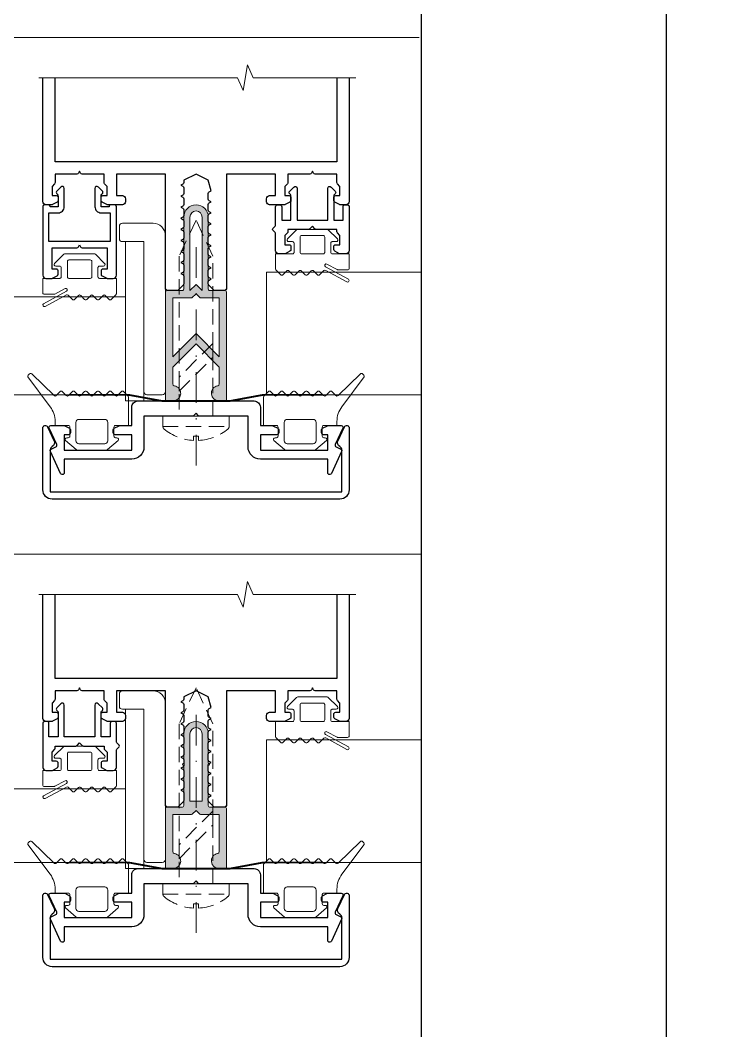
# Model space of a CAD drawing. Extents: x -37 to 8820, y -336 to 478.
# Drawn here: x 6667.2 to 6724.6, y 131.2 to 213.7 of the extents above; entities that cross this region are included whole.
import ezdxf

# ---------------------------------------------------------------- set-up
doc = ezdxf.new("R2010")
doc.units = 0
doc.header["$LTSCALE"] = 5
doc.linetypes.add('DASHDOT', pattern=[1, 0.5, -0.25, 0, -0.25])
doc.linetypes.add('HIDDEN', pattern=[0.375, 0.25, -0.125])
doc.layers.get('0').update_dxf_attribs({"linetype": 'CONTINUOUS', "lineweight": 30})
for name, color, linetype, lineweight in [('1', 6, 'DASHDOT', 13), ('2', 3, 'HIDDEN', 13), ('Dimentions', 5, 'CONTINUOUS', 15), ('Glass', 5, 'CONTINUOUS', 20), ('Ал подклад', 7, 'CONTINUOUS', 20), ('Герлен', 7, 'CONTINUOUS', 60), ('Зигзаг', 1, 'CONTINUOUS', 15), ('Подкладки', 1, 'CONTINUOUS', 20), ('Рамки', 1, 'CONTINUOUS', 15), ('Уплотнители', 1, 'CONTINUOUS', 20), ('Штриховка', 1, 'CONTINUOUS', 5)]:
    doc.layers.add(name, color=color, linetype=linetype, lineweight=lineweight)
doc.layers.add('Скрытые', color=14, linetype='CONTINUOUS', plot=False)

msp = doc.modelspace()

# ---------------------------------------------------------------- hatches: boundary and pattern name
at = {"layer": 'Штриховка'}
h = msp.add_hatch(color=256, dxfattribs=at)
h.dxf.hatch_style = 1
edge = h.paths.add_edge_path(flags=16)
edge.add_line((6681.5919, 192.1097), (6682.0919, 191.6097))
edge.add_line((6682.0919, 191.6097), (6682.0919, 197.6097))
edge.add_arc((6681.5919, 197.6097), 0.5, 0, 180)
edge.add_line((6681.0919, 197.6097), (6681.0919, 191.6097))
edge.add_line((6681.0919, 191.6097), (6681.5919, 192.1097))
h.paths.add_polyline_path([(6681.9434, 191.0097), (6681.5919, 191.3612), (6681.2404, 191.0097), (6679.6919, 191.0097), (6679.6919, 186.2082), (6681.5919, 188.1082), (6683.4919, 186.2082), (6683.4919, 191.0097)], flags=16)
edge = h.paths.add_edge_path()
edge.add_line((6683.9419, 191.6097), (6682.7169, 191.6097))
edge.add_arc((6682.7169, 191.7347), 0.125, 180, 270, ccw=False)
edge.add_line((6682.5919, 191.7347), (6682.5919, 195.0097))
edge.add_arc((6682.5169, 195.1097), 0.125, 306.869898, 413.130102)
edge.add_line((6682.5919, 195.2097), (6682.5919, 197.6097))
edge.add_arc((6681.5919, 197.6097), 1, 0, 180)
edge.add_line((6680.5919, 197.6097), (6680.5919, 195.2097))
edge.add_arc((6680.6669, 195.1097), 0.125, 126.869898, 233.130102)
edge.add_line((6680.5919, 195.0097), (6680.5919, 191.7347))
edge.add_arc((6680.4669, 191.7347), 0.125, -90, 0, ccw=False)
edge.add_line((6680.4669, 191.6097), (6679.2419, 191.6097))
edge.add_arc((6679.2419, 191.4597), 0.15, 90, 180)
edge.add_line((6679.0919, 191.4597), (6679.0919, 182.7597))
edge.add_arc((6679.2419, 182.7597), 0.15, 180, 270)
edge.add_line((6679.2419, 182.6097), (6679.7169, 182.6097))
edge.add_arc((6679.7169, 183.2347), 0.625, 270, 440.718201)
edge.add_arc((6679.8419, 183.9996), 0.15, 180, 260.718201, ccw=False)
edge.add_line((6679.6919, 183.9996), (6679.6919, 185.3597))
edge.add_line((6679.6919, 185.3597), (6681.5919, 187.2597))
edge.add_line((6681.5919, 187.2597), (6683.4919, 185.3597))
edge.add_line((6683.4919, 185.3597), (6683.4919, 183.9996))
edge.add_arc((6683.3419, 183.9996), 0.15, -80.718201, 0, ccw=False)
edge.add_arc((6683.4669, 183.2347), 0.625, 99.281799, 270)
edge.add_line((6683.4669, 182.6097), (6683.9419, 182.6097))
edge.add_arc((6683.9419, 182.7597), 0.15, 270, 360)
edge.add_line((6684.0919, 182.7597), (6684.0919, 191.4597))
edge.add_arc((6683.9419, 191.4597), 0.15, 360, 450)
h = msp.add_hatch(color=256, dxfattribs=at)
h.dxf.hatch_style = 1
edge = h.paths.add_edge_path(flags=16)
edge.add_line((6681.0919, 149.965), (6681.0919, 155.465))
edge.add_arc((6681.5919, 155.465), 0.5, 0, 180, ccw=False)
edge.add_line((6682.0919, 155.465), (6682.0919, 149.965))
edge.add_line((6682.0919, 149.965), (6681.0919, 149.965))
edge = h.paths.add_edge_path()
edge.add_arc((6683.4669, 145.09), 0.625, 99.281799, 270)
edge.add_line((6683.4669, 144.465), (6683.9419, 144.465))
edge.add_arc((6683.9419, 144.615), 0.15, 270, 360)
edge.add_line((6684.0919, 144.615), (6684.0919, 149.315))
edge.add_arc((6683.9419, 149.315), 0.15, 360, 450)
edge.add_line((6683.9419, 149.465), (6682.7419, 149.465))
edge.add_arc((6682.7419, 149.615), 0.15, 180, 270, ccw=False)
edge.add_line((6682.5919, 149.615), (6682.5919, 152.865))
edge.add_arc((6682.5919, 152.965), 0.1, 270, 450)
edge.add_line((6682.5919, 153.065), (6682.5919, 155.465))
edge.add_arc((6681.5919, 155.465), 1, 0, 180)
edge.add_line((6680.5919, 155.465), (6680.5919, 153.065))
edge.add_arc((6680.5919, 152.965), 0.1, 90, 270)
edge.add_line((6680.5919, 152.865), (6680.5919, 149.615))
edge.add_arc((6680.4419, 149.615), 0.15, -90, 0, ccw=False)
edge.add_line((6680.4419, 149.465), (6679.2419, 149.465))
edge.add_arc((6679.2419, 149.315), 0.15, 90, 180)
edge.add_line((6679.0919, 149.315), (6679.0919, 144.615))
edge.add_arc((6679.2419, 144.615), 0.15, 180, 270)
edge.add_line((6679.2419, 144.465), (6679.7169, 144.465))
edge.add_arc((6679.7169, 145.09), 0.625, 270, 440.718201)
edge.add_arc((6679.8419, 145.8549), 0.15, 180, 260.718201, ccw=False)
edge.add_line((6679.6919, 145.8549), (6679.6919, 148.865))
edge.add_line((6679.6919, 148.865), (6681.1798, 148.865))
edge.add_arc((6681.1798, 149.015), 0.15, 270, 315)
edge.add_line((6681.2858, 148.9089), (6681.5919, 149.215))
edge.add_line((6681.5919, 149.215), (6681.898, 148.9089))
edge.add_arc((6682.004, 149.015), 0.15, 225, 270)
edge.add_line((6682.004, 148.865), (6683.4919, 148.865))
edge.add_line((6683.4919, 148.865), (6683.4919, 145.8549))
edge.add_arc((6683.3419, 145.8549), 0.15, -80.718201, 0, ccw=False)

# ---------------------------------------------------------------- linework, layer by layer
for points in [[(6694.0919, 208.9743), (6694.0919, 198.8597, -0.4142136), (6693.8419, 198.6097), (6693.3773, 198.6097, -0.1164338), (6693.3102, 198.6255), (6692.9248, 198.8182, -0.284079), (6692.8419, 198.9524), (6692.8419, 199.2097, -0.4142136), (6692.9919, 199.3597), (6693.3419, 199.3597), (6693.3419, 200.1097), (6693.1358, 200.3158, -0.1989124), (6693.0919, 200.4218), (6693.0919, 201.1097), (6691.3096, 201.1097, -0.284079), (6691.1754, 201.1926), (6691.0919, 201.3597), (6691.0084, 201.1926, -0.284079), (6690.8742, 201.1097), (6689.0919, 201.1097), (6689.0919, 200.4218, -0.1989124), (6689.048, 200.3158), (6688.8419, 200.1097), (6688.8419, 199.3597), (6689.1919, 199.3597, -0.4142136), (6689.3419, 199.2097), (6689.3419, 198.9524, -0.284079), (6689.259, 198.8182), (6688.8736, 198.6255, -0.1164338), (6688.8065, 198.6097), (6687.5919, 198.6097, -0.4142136), (6687.3419, 198.8597), (6687.3419, 199.1097, -0.4142136), (6687.5919, 199.3597), (6688.0919, 199.3597), (6688.0919, 201.1097), (6684.0919, 201.1097), (6684.0919, 191.8597, -0.4142136), (6683.8419, 191.6097), (6683.154, 191.6097, -0.1989124), (6683.048, 191.6536), (6682.6358, 192.0658, -0.1989124), (6682.5919, 192.1718), (6682.5919, 192.342, -0.284079), (6682.6748, 192.4762), (6682.8419, 192.5597), (6682.6748, 192.6432, -0.284079), (6682.5919, 192.7774), (6682.5919, 193.242, -0.284079), (6682.6748, 193.3762), (6682.8419, 193.4597), (6682.6748, 193.5432, -0.284079), (6682.5919, 193.6774), (6682.5919, 194.142, -0.284079), (6682.6748, 194.2762), (6682.8419, 194.3597), (6682.6748, 194.4432, -0.284079), (6682.5919, 194.5774), (6682.5919, 195.042, -0.284079), (6682.6748, 195.1762), (6682.8419, 195.2597), (6682.6748, 195.3432, -0.284079), (6682.5919, 195.4774), (6682.5919, 195.942, -0.284079), (6682.6748, 196.0762), (6682.8419, 196.1597), (6682.6748, 196.2432, -0.284079), (6682.5919, 196.3774), (6682.5919, 196.842, -0.284079), (6682.6748, 196.9762), (6682.8419, 197.0597), (6682.6748, 197.1432, -0.284079), (6682.5919, 197.2774), (6682.5919, 197.742, -0.284079), (6682.6748, 197.8762), (6682.8419, 197.9597), (6682.6748, 198.0432, -0.284079), (6682.5919, 198.1774), (6682.5919, 198.642, -0.284079), (6682.6748, 198.7762), (6682.8419, 198.8597), (6682.6748, 198.9432, -0.284079), (6682.5919, 199.0774), (6682.5919, 199.542, -0.284079), (6682.6748, 199.6762), (6682.8419, 199.7597), (6682.5919, 200.6097), (6681.5919, 201.1097), (6680.5919, 200.6097), (6680.5919, 200.4274, -0.284079), (6680.509, 200.2932), (6680.3419, 200.2097), (6680.509, 200.1262, -0.284079), (6680.5919, 199.992), (6680.5919, 199.5274, -0.284079), (6680.509, 199.3932), (6680.3419, 199.3097), (6680.509, 199.2262, -0.284079), (6680.5919, 199.092), (6680.5919, 198.6274, -0.284079), (6680.509, 198.4932), (6680.3419, 198.4097), (6680.509, 198.3262, -0.284079), (6680.5919, 198.192), (6680.5919, 197.7274, -0.284079), (6680.509, 197.5932), (6680.3419, 197.5097), (6680.509, 197.4262, -0.284079), (6680.5919, 197.292), (6680.5919, 196.8274, -0.284079), (6680.509, 196.6932), (6680.3419, 196.6097), (6680.509, 196.5262, -0.284079), (6680.5919, 196.392), (6680.5919, 195.9274, -0.284079), (6680.509, 195.7932), (6680.3419, 195.7097), (6680.509, 195.6262, -0.284079), (6680.5919, 195.492), (6680.5919, 195.0274, -0.284079), (6680.509, 194.8932), (6680.3419, 194.8097), (6680.509, 194.7262, -0.284079), (6680.5919, 194.592), (6680.5919, 194.1274, -0.284079), (6680.509, 193.9932), (6680.3419, 193.9097), (6680.509, 193.8262, -0.284079), (6680.5919, 193.692), (6680.5919, 193.2274, -0.284079), (6680.509, 193.0932), (6680.3419, 193.0097), (6680.509, 192.9262, -0.284079), (6680.5919, 192.792), (6680.5919, 192.1718, -0.1989124), (6680.548, 192.0658), (6680.1358, 191.6536, -0.1989124), (6680.0298, 191.6097), (6679.3419, 191.6097, -0.4142136), (6679.0919, 191.8597), (6679.0919, 201.1097), (6675.0919, 201.1097), (6675.0919, 199.3597), (6675.5919, 199.3597, -0.4142136), (6675.8419, 199.1097), (6675.8419, 198.8597, -0.4142136), (6675.5919, 198.6097), (6674.3773, 198.6097, -0.1164338), (6674.3102, 198.6255), (6673.9248, 198.8182, -0.284079), (6673.8419, 198.9524), (6673.8419, 199.2097, -0.4142136), (6673.9919, 199.3597), (6674.3419, 199.3597), (6674.3419, 200.1097), (6674.1358, 200.3158, -0.1989124), (6674.0919, 200.4218), (6674.0919, 201.1097), (6672.3096, 201.1097, -0.284079), (6672.1754, 201.1926), (6672.0919, 201.3597), (6672.0084, 201.1926, -0.284079), (6671.8742, 201.1097), (6670.0919, 201.1097), (6670.0919, 200.4218, -0.1989124), (6670.048, 200.3158), (6669.8419, 200.1097), (6669.8419, 199.3597), (6670.1919, 199.3597, -0.4142136), (6670.3419, 199.2097), (6670.3419, 198.9524, -0.284079), (6670.259, 198.8182), (6669.8736, 198.6255, -0.1164338), (6669.8065, 198.6097), (6669.3419, 198.6097, -0.4142136), (6669.0919, 198.8597), (6669.0919, 208.9743)], [(6694.0919, 166.8296), (6694.0919, 156.715, -0.4142136), (6693.8419, 156.465), (6693.3773, 156.465, -0.1164338), (6693.3102, 156.4808), (6692.9248, 156.6736, -0.284079), (6692.8419, 156.8077), (6692.8419, 157.065, -0.4142136), (6692.9919, 157.215), (6693.3419, 157.215), (6693.3419, 157.965), (6693.1358, 158.1711, -0.1989124), (6693.0919, 158.2771), (6693.0919, 158.965), (6691.3096, 158.965, -0.284079), (6691.1754, 159.0479), (6691.0919, 159.215), (6691.0084, 159.0479, -0.284079), (6690.8742, 158.965), (6689.0919, 158.965), (6689.0919, 158.2771, -0.1989124), (6689.048, 158.1711), (6688.8419, 157.965), (6688.8419, 157.215), (6689.1919, 157.215, -0.4142136), (6689.3419, 157.065), (6689.3419, 156.8077, -0.284079), (6689.259, 156.6736), (6688.8736, 156.4808, -0.1164338), (6688.8065, 156.465), (6687.5919, 156.465, -0.4142136), (6687.3419, 156.715), (6687.3419, 156.965, -0.4142136), (6687.5919, 157.215), (6688.0919, 157.215), (6688.0919, 158.965), (6684.0919, 158.965), (6684.0919, 149.715, -0.4142136), (6683.8419, 149.465), (6683.154, 149.465, -0.1989124), (6683.048, 149.5089), (6682.6358, 149.9211, -0.1989124), (6682.5919, 150.0271), (6682.5919, 150.1973, -0.284079), (6682.6748, 150.3315), (6682.8419, 150.415), (6682.6748, 150.4986, -0.284079), (6682.5919, 150.6327), (6682.5919, 151.0973, -0.284079), (6682.6748, 151.2315), (6682.8419, 151.315), (6682.6748, 151.3986, -0.284079), (6682.5919, 151.5327), (6682.5919, 151.9973, -0.284079), (6682.6748, 152.1315), (6682.8419, 152.215), (6682.6748, 152.2986, -0.284079), (6682.5919, 152.4327), (6682.5919, 152.8973, -0.284079), (6682.6748, 153.0315), (6682.8419, 153.115), (6682.6748, 153.1986, -0.284079), (6682.5919, 153.3327), (6682.5919, 153.7973, -0.284079), (6682.6748, 153.9315), (6682.8419, 154.015), (6682.6748, 154.0986, -0.284079), (6682.5919, 154.2327), (6682.5919, 154.6973, -0.284079), (6682.6748, 154.8315), (6682.8419, 154.915), (6682.6748, 154.9986, -0.284079), (6682.5919, 155.1327), (6682.5919, 155.5973, -0.284079), (6682.6748, 155.7315), (6682.8419, 155.815), (6682.6748, 155.8986, -0.284079), (6682.5919, 156.0327), (6682.5919, 156.4973, -0.284079), (6682.6748, 156.6315), (6682.8419, 156.715), (6682.6748, 156.7986, -0.284079), (6682.5919, 156.9327), (6682.5919, 157.3973, -0.284079), (6682.6748, 157.5315), (6682.8419, 157.615), (6682.5919, 158.465), (6681.5919, 158.965), (6680.5919, 158.465), (6680.5919, 158.2827, -0.284079), (6680.509, 158.1486), (6680.3419, 158.065), (6680.509, 157.9815, -0.284079), (6680.5919, 157.8473), (6680.5919, 157.3827, -0.284079), (6680.509, 157.2486), (6680.3419, 157.165), (6680.509, 157.0815, -0.284079), (6680.5919, 156.9473), (6680.5919, 156.4827, -0.284079), (6680.509, 156.3486), (6680.3419, 156.265), (6680.509, 156.1815, -0.284079), (6680.5919, 156.0473), (6680.5919, 155.5827, -0.284079), (6680.509, 155.4486), (6680.3419, 155.365), (6680.509, 155.2815, -0.284079), (6680.5919, 155.1473), (6680.5919, 154.6827, -0.284079), (6680.509, 154.5486), (6680.3419, 154.465), (6680.509, 154.3815, -0.284079), (6680.5919, 154.2473), (6680.5919, 153.7827, -0.284079), (6680.509, 153.6486), (6680.3419, 153.565), (6680.509, 153.4815, -0.284079), (6680.5919, 153.3473), (6680.5919, 152.8827, -0.284079), (6680.509, 152.7486), (6680.3419, 152.665), (6680.509, 152.5815, -0.284079), (6680.5919, 152.4473), (6680.5919, 151.9827, -0.284079), (6680.509, 151.8486), (6680.3419, 151.765), (6680.509, 151.6815, -0.284079), (6680.5919, 151.5473), (6680.5919, 151.0827, -0.284079), (6680.509, 150.9486), (6680.3419, 150.865), (6680.509, 150.7815, -0.284079), (6680.5919, 150.6473), (6680.5919, 150.0271, -0.1989124), (6680.548, 149.9211), (6680.1358, 149.5089, -0.1989124), (6680.0298, 149.465), (6679.3419, 149.465, -0.4142136), (6679.0919, 149.715), (6679.0919, 158.965), (6675.0919, 158.965), (6675.0919, 157.215), (6675.5919, 157.215, -0.4142136), (6675.8419, 156.965), (6675.8419, 156.715, -0.4142136), (6675.5919, 156.465), (6674.3773, 156.465, -0.1164338), (6674.3102, 156.4808), (6673.9248, 156.6736, -0.284079), (6673.8419, 156.8077), (6673.8419, 157.065, -0.4142136), (6673.9919, 157.215), (6674.3419, 157.215), (6674.3419, 157.965), (6674.1358, 158.1711, -0.1989124), (6674.0919, 158.2771), (6674.0919, 158.965), (6672.3096, 158.965, -0.284079), (6672.1754, 159.0479), (6672.0919, 159.215), (6672.0084, 159.0479, -0.284079), (6671.8742, 158.965), (6670.0919, 158.965), (6670.0919, 158.2771, -0.1989124), (6670.048, 158.1711), (6669.8419, 157.965), (6669.8419, 157.215), (6670.1919, 157.215, -0.4142136), (6670.3419, 157.065), (6670.3419, 156.8077, -0.284079), (6670.259, 156.6736), (6669.8736, 156.4808, -0.1164338), (6669.8065, 156.465), (6669.3419, 156.465, -0.4142136), (6669.0919, 156.715), (6669.0919, 166.8296)]]:
    msp.add_lwpolyline(points, format="xyb")
for points in [[(6693.0919, 208.9743), (6693.0919, 202.1097), (6670.0919, 202.1097), (6670.0919, 208.9743)], [(6693.0919, 166.8296), (6693.0919, 159.965), (6670.0919, 159.965), (6670.0919, 166.8296)]]:
    msp.add_lwpolyline(points)
for points in [[(6670.8419, 199.9459, 0.6681786), (6670.5622, 200.0617), (6670.2358, 199.7353, 0.4142136), (6670.2358, 199.5232), (6670.2687, 199.4903, -0.1989124), (6670.3419, 199.3136), (6670.3419, 198.4597), (6669.6919, 198.4597, 0.4142136), (6669.5419, 198.6097), (6669.2419, 198.6097, 0.4142136), (6669.0919, 198.4597), (6669.0919, 192.8597, 0.4142136), (6669.3419, 192.6097), (6669.8065, 192.6097, 0.1164338), (6669.8736, 192.6255), (6670.259, 192.8182, 0.284079), (6670.3419, 192.9524), (6670.3419, 193.2097, 0.4142136), (6670.1919, 193.3597), (6669.8419, 193.3597), (6669.8419, 195.1097), (6671.8742, 195.1097, 0.284079), (6672.0084, 195.1926), (6672.0919, 195.3597), (6672.1754, 195.1926, 0.284079), (6672.3096, 195.1097), (6674.3419, 195.1097), (6674.3419, 193.3597), (6673.9919, 193.3597, 0.4142136), (6673.8419, 193.2097), (6673.8419, 192.9524, 0.284079), (6673.9248, 192.8182), (6674.3102, 192.6255, 0.1164338), (6674.3773, 192.6097), (6674.8419, 192.6097, 0.4142136), (6675.0919, 192.8597), (6675.0919, 198.4597, 0.4142136), (6674.9419, 198.6097), (6674.6419, 198.6097, 0.4142136), (6674.4919, 198.4597), (6673.8419, 198.4597), (6673.8419, 199.3136, -0.1989124), (6673.9151, 199.4903), (6673.948, 199.5232, 0.4142136), (6673.948, 199.7353), (6673.6216, 200.0617, 0.6681786), (6673.3419, 199.9459), (6673.3419, 198.4597, 0.4142136), (6673.8419, 197.9597), (6674.5919, 197.9597), (6674.5919, 195.6097), (6669.5919, 195.6097), (6669.5919, 197.9597), (6670.3419, 197.9597, 0.4142136), (6670.8419, 198.4597)], [(6693.5919, 197.3597), (6693.5919, 198.4597, -0.4142136), (6693.7419, 198.6097), (6693.9419, 198.6097, -0.4142136), (6694.0919, 198.4597), (6694.0919, 198.4597), (6694.0919, 194.8597, -0.4142136), (6693.8419, 194.6097), (6693.3773, 194.6097, -0.1164338), (6693.3102, 194.6255), (6692.9248, 194.8182, -0.284079), (6692.8419, 194.9524), (6692.8419, 195.2097, -0.4142136), (6692.9919, 195.3597), (6693.3419, 195.3597), (6693.3419, 196.1097), (6693.1358, 196.3158, -0.1989124), (6693.0919, 196.4218), (6693.0919, 196.6097), (6691.404, 196.6097, -0.1989124), (6691.298, 196.6536), (6691.0919, 196.8597), (6690.8858, 196.6536, -0.1989124), (6690.7798, 196.6097), (6689.0919, 196.6097), (6689.0919, 196.4218, -0.1989124), (6689.048, 196.3158), (6688.8419, 196.1097), (6688.8419, 195.3597), (6689.1919, 195.3597, -0.4142136), (6689.3419, 195.2097), (6689.3419, 194.9524, -0.284079), (6689.259, 194.8182), (6688.8736, 194.6255, -0.1164338), (6688.8065, 194.6097), (6688.3419, 194.6097, -0.4142136), (6688.0919, 194.8597), (6688.0919, 196.2354, 0.1989124), (6688.048, 196.3415), (6687.8858, 196.5036, -0.4142136), (6687.8858, 196.7158), (6688.048, 196.8779, 0.1989124), (6688.0919, 196.984), (6688.0919, 198.4597, -0.4142136), (6688.2419, 198.6097), (6688.4419, 198.6097, -0.4142136), (6688.5919, 198.4597), (6688.5919, 197.3597), (6689.3419, 197.3597), (6689.3419, 199.3476, 0.1989124), (6689.298, 199.4536), (6689.2358, 199.5158, -0.4142136), (6689.2358, 199.7279), (6689.5712, 200.0633, -0.6681786), (6689.8419, 199.9511), (6689.8419, 197.3597), (6692.3419, 197.3597), (6692.3419, 199.9511, -0.6681786), (6692.6126, 200.0633), (6692.948, 199.7279, -0.4142136), (6692.948, 199.5158), (6692.8858, 199.4536, 0.1989124), (6692.8419, 199.3476), (6692.8419, 197.3597)], [(6669.706, 178.4866, -0.4142136), (6669.7785, 178.6859), (6670.156, 178.8619, 0.4142136), (6670.2285, 179.0612), (6669.606, 180.3963, -0.5486188), (6669.7419, 180.6097), (6670.8065, 180.6097, -0.1164338), (6670.8736, 180.5939), (6671.259, 180.4012, -0.284079), (6671.3419, 180.267), (6671.3419, 180.0097, -0.4142136), (6671.1919, 179.8597), (6670.8419, 179.8597), (6670.8419, 178.6097), (6676.3419, 178.6097), (6676.3419, 179.8597), (6674.9919, 179.8597, -0.4142136), (6674.8419, 180.0097), (6674.8419, 180.267, -0.284079), (6674.9248, 180.4012), (6675.3102, 180.5939, -0.1164338), (6675.3773, 180.6097), (6676.3419, 180.6097), (6676.3419, 182.1097, -0.4142136), (6676.8419, 182.6097), (6686.3419, 182.6097, -0.4142136), (6686.8419, 182.1097), (6686.8419, 180.6097), (6687.8065, 180.6097, -0.1164338), (6687.8736, 180.5939), (6688.259, 180.4012, -0.284079), (6688.3419, 180.267), (6688.3419, 180.0097, -0.4142136), (6688.1919, 179.8597), (6686.8419, 179.8597), (6686.8419, 178.6097), (6692.3419, 178.6097), (6692.3419, 179.8597), (6691.9919, 179.8597, -0.4142136), (6691.8419, 180.0097), (6691.8419, 180.267, -0.284079), (6691.9248, 180.4012), (6692.3102, 180.5939, -0.1164338), (6692.3773, 180.6097), (6693.4419, 180.6097, -0.5486188), (6693.5778, 180.3963), (6692.9553, 179.0612, 0.4142136), (6693.0278, 178.8619), (6693.4053, 178.6859, -0.4142136), (6693.4778, 178.4866), (6692.643, 176.6963, -0.2914734), (6692.5071, 176.6097), (6692.4919, 176.6097, -0.4142136), (6692.3419, 176.7597), (6692.3419, 177.8597), (6686.8419, 177.8597, -0.4142136), (6685.8419, 178.8597), (6685.8419, 181.3597), (6681.904, 181.3597, -0.1989124), (6681.798, 181.4036), (6681.5919, 181.6097), (6681.3858, 181.4036, -0.1989124), (6681.2798, 181.3597), (6677.3419, 181.3597), (6677.3419, 178.8597, -0.4142136), (6676.3419, 177.8597), (6670.8419, 177.8597), (6670.8419, 176.7597, -0.4142136), (6670.6919, 176.6097), (6670.6767, 176.6097, -0.2914734), (6670.5408, 176.6963)], [(6693.3419, 174.6097), (6669.8419, 174.6097, -0.4142136), (6669.0919, 175.3597), (6669.0919, 180.4097, -0.8025849), (6669.4732, 180.4942), (6670.0091, 179.3449, -0.4015594), (6669.8534, 178.8865, 0.2797393), (6669.6919, 178.6203), (6669.6919, 175.2097), (6693.4919, 175.2097), (6693.4919, 178.6203, 0.2797393), (6693.3304, 178.8865, -0.4015594), (6693.1747, 179.3449), (6693.7106, 180.4942, -0.8025849), (6694.0919, 180.4097), (6694.0919, 175.3597, -0.4142136)], [(6669.5919, 155.215), (6669.5919, 156.315, 0.4142136), (6669.4419, 156.465), (6669.2419, 156.465, 0.4142136), (6669.0919, 156.315), (6669.0919, 156.315), (6669.0919, 152.715, 0.4142136), (6669.3419, 152.465), (6669.8065, 152.465, 0.1164338), (6669.8736, 152.4808), (6670.259, 152.6736, 0.284079), (6670.3419, 152.8077), (6670.3419, 153.065, 0.4142136), (6670.1919, 153.215), (6669.8419, 153.215), (6669.8419, 153.965), (6670.048, 154.1711, 0.1989124), (6670.0919, 154.2771), (6670.0919, 154.465), (6671.7798, 154.465, 0.1989124), (6671.8858, 154.5089), (6672.0919, 154.715), (6672.298, 154.5089, 0.1989124), (6672.404, 154.465), (6674.0919, 154.465), (6674.0919, 154.2771, 0.1989124), (6674.1358, 154.1711), (6674.3419, 153.965), (6674.3419, 153.215), (6673.9919, 153.215, 0.4142136), (6673.8419, 153.065), (6673.8419, 152.8077, 0.284079), (6673.9248, 152.6736), (6674.3102, 152.4808, 0.1164338), (6674.3773, 152.465), (6674.8419, 152.465, 0.4142136), (6675.0919, 152.715), (6675.0919, 154.0907, -0.1989124), (6675.1358, 154.1968), (6675.298, 154.3589, 0.4142136), (6675.298, 154.5711), (6675.1358, 154.7332, -0.1989124), (6675.0919, 154.8393), (6675.0919, 156.315, 0.4142136), (6674.9419, 156.465), (6674.7419, 156.465, 0.4142136), (6674.5919, 156.315), (6674.5919, 155.215), (6673.8419, 155.215), (6673.8419, 157.2029, -0.1989124), (6673.8858, 157.3089), (6673.948, 157.3711, 0.4142136), (6673.948, 157.5832), (6673.6126, 157.9186, 0.6681786), (6673.3419, 157.8064), (6673.3419, 155.215), (6670.8419, 155.215), (6670.8419, 157.8064, 0.6681786), (6670.5712, 157.9186), (6670.2358, 157.5832, 0.4142136), (6670.2358, 157.3711), (6670.298, 157.3089, -0.1989124), (6670.3419, 157.2029), (6670.3419, 155.215)], [(6669.706, 140.3419, -0.4142136), (6669.7785, 140.5412), (6670.156, 140.7172, 0.4142136), (6670.2285, 140.9165), (6669.606, 142.2516, -0.5486188), (6669.7419, 142.465), (6670.8065, 142.465, -0.1164338), (6670.8736, 142.4492), (6671.259, 142.2565, -0.284079), (6671.3419, 142.1223), (6671.3419, 141.865, -0.4142136), (6671.1919, 141.715), (6670.8419, 141.715), (6670.8419, 140.465), (6676.3419, 140.465), (6676.3419, 141.715), (6674.9919, 141.715, -0.4142136), (6674.8419, 141.865), (6674.8419, 142.1223, -0.284079), (6674.9248, 142.2565), (6675.3102, 142.4492, -0.1164338), (6675.3773, 142.465), (6676.3419, 142.465), (6676.3419, 143.965, -0.4142136), (6676.8419, 144.465), (6686.3419, 144.465, -0.4142136), (6686.8419, 143.965), (6686.8419, 142.465), (6687.8065, 142.465, -0.1164338), (6687.8736, 142.4492), (6688.259, 142.2565, -0.284079), (6688.3419, 142.1223), (6688.3419, 141.865, -0.4142136), (6688.1919, 141.715), (6686.8419, 141.715), (6686.8419, 140.465), (6692.3419, 140.465), (6692.3419, 141.715), (6691.9919, 141.715, -0.4142136), (6691.8419, 141.865), (6691.8419, 142.1223, -0.284079), (6691.9248, 142.2565), (6692.3102, 142.4492, -0.1164338), (6692.3773, 142.465), (6693.4419, 142.465, -0.5486188), (6693.5778, 142.2516), (6692.9553, 140.9165, 0.4142136), (6693.0278, 140.7172), (6693.4053, 140.5412, -0.4142136), (6693.4778, 140.3419), (6692.643, 138.5516, -0.2914734), (6692.5071, 138.465), (6692.4919, 138.465, -0.4142136), (6692.3419, 138.615), (6692.3419, 139.715), (6686.8419, 139.715, -0.4142136), (6685.8419, 140.715), (6685.8419, 143.215), (6681.904, 143.215, -0.1989124), (6681.798, 143.2589), (6681.5919, 143.465), (6681.3858, 143.2589, -0.1989124), (6681.2798, 143.215), (6677.3419, 143.215), (6677.3419, 140.715, -0.4142136), (6676.3419, 139.715), (6670.8419, 139.715), (6670.8419, 138.615, -0.4142136), (6670.6919, 138.465), (6670.6767, 138.465, -0.2914734), (6670.5408, 138.5516)], [(6693.3419, 136.465), (6669.8419, 136.465, -0.4142136), (6669.0919, 137.215), (6669.0919, 142.265, -0.8025849), (6669.4732, 142.3495), (6670.0091, 141.2002, -0.4015594), (6669.8534, 140.7418, 0.2797393), (6669.6919, 140.4756), (6669.6919, 137.065), (6693.4919, 137.065), (6693.4919, 140.4756, 0.2797393), (6693.3304, 140.7418, -0.4015594), (6693.1747, 141.2002), (6693.7106, 142.3495, -0.8025849), (6694.0919, 142.265), (6694.0919, 137.215, -0.4142136)]]:
    msp.add_lwpolyline(points, format="xyb", close=True)
at = {"layer": '1'}
for p, q in [((6681.5919, 177.3597), (6681.5919, 196.3597)), ((6681.5919, 139.215), (6681.5919, 158.215))]:
    msp.add_line(p, q, dxfattribs=at)
at = {"layer": '2'}
for p, q in [((6678.8919, 180.5149), (6684.2919, 180.5149)), ((6678.8919, 142.3702), (6684.2919, 142.3702))]:
    msp.add_line(p, q, dxfattribs=at)
for points in [[(6682.9669, 181.3597), (6682.9669, 194.411), (6681.5919, 197.3597), (6680.2169, 194.411), (6680.2169, 181.3597)], [(6680.2169, 183.4094), (6682.9669, 186.1594), (6682.9669, 187.3053), (6680.2169, 184.5553)], [(6682.9669, 143.215), (6682.9669, 156.2663), (6681.5919, 159.215), (6680.2169, 156.2663), (6680.2169, 143.215)], [(6680.2169, 145.2648), (6682.9669, 148.0148), (6682.9669, 149.1606), (6680.2169, 146.4106)]]:
    msp.add_lwpolyline(points, close=True, dxfattribs=at)
for points in [[(6681.3954, 179.3894, -0.1618489), (6678.9828, 180.322, -0.2238875), (6678.8919, 180.5149), (6678.8919, 181.3597), (6684.2919, 181.3597), (6684.2919, 180.5149, -0.2238875), (6684.201, 180.322, -0.1618489), (6681.7884, 179.3894), (6681.7884, 179.7396), (6681.3954, 179.7396)], [(6681.3954, 141.2447, -0.1618489), (6678.9828, 142.1773, -0.2238875), (6678.8919, 142.3702), (6678.8919, 143.215), (6684.2919, 143.215), (6684.2919, 142.3702, -0.2238875), (6684.201, 142.1773, -0.1618489), (6681.7884, 141.2447), (6681.7884, 141.5949), (6681.3954, 141.5949)]]:
    msp.add_lwpolyline(points, format="xyb", close=True, dxfattribs=at)
at = {"layer": 'Dimentions'}
for points in [[(6652.8119, 191.1097), (6675.8419, 191.1097), (6675.8419, 183.1097), (6652.8119, 183.1097)], [(6652.8119, 150.965), (6675.8419, 150.965), (6675.8419, 144.965), (6652.8119, 144.965)]]:
    msp.add_lwpolyline(points, close=True, dxfattribs=at)
at = {"layer": 'Glass'}
for points in [[(6687.3419, 193.1097), (6700, 193.1097), (6700, 183.1097), (6687.3419, 183.1097)], [(6687.3419, 154.965), (6700, 154.965), (6700, 144.965), (6687.3419, 144.965)]]:
    msp.add_lwpolyline(points, close=True, dxfattribs=at)
at = {"layer": 'Ал подклад'}
for points in [[(6677.3419, 195.6097), (6675.5919, 195.6097, -0.4142136), (6675.3419, 195.8597), (6675.3419, 196.8597, -0.4142136), (6675.5919, 197.1097), (6678.0919, 197.1097, -0.4142136), (6679.0919, 196.1097), (6679.0919, 183.3597, -0.4142136), (6678.8419, 183.1097), (6677.5919, 183.1097, -0.4142136), (6677.3419, 183.3597)], [(6677.3419, 157.465), (6675.5919, 157.465, -0.4142136), (6675.3419, 157.715), (6675.3419, 158.715, -0.4142136), (6675.5919, 158.965), (6678.0919, 158.965, -0.4142136), (6679.0919, 157.965), (6679.0919, 145.215, -0.4142136), (6678.8419, 144.965), (6677.5919, 144.965, -0.4142136), (6677.3419, 145.215)]]:
    msp.add_lwpolyline(points, format="xyb", close=True, dxfattribs=at)
at = {"layer": 'Герлен', "ltscale": 2, "const_width": 0.15}
for points in [[(6671.2324, 183.1097), (6676.0824, 183.1097), (6678.8151, 182.6097), (6684.3687, 182.6097), (6687.0824, 183.1097), (6691.9324, 183.1097)], [(6671.2324, 144.965), (6676.0824, 144.965), (6678.8151, 144.465), (6684.3687, 144.465), (6687.0824, 144.965), (6691.9324, 144.965)]]:
    msp.add_lwpolyline(points, dxfattribs=at)
at = {"layer": 'Зигзаг'}
for points in [[(6694.6376, 208.9743), (6686.2534, 208.9743), (6685.7887, 210.0286), (6685.4402, 207.9385), (6684.9742, 208.9743), (6668.7765, 208.9743)], [(6694.6376, 166.8296), (6686.2534, 166.8296), (6685.7887, 167.8839), (6685.4402, 165.7938), (6684.9742, 166.8296), (6668.7765, 166.8296)]]:
    msp.add_lwpolyline(points, dxfattribs=at)
at = {"layer": 'Подкладки'}
for points in [[(6677.3419, 182.6097), (6675.8419, 182.6097), (6675.8419, 195.6097), (6677.3419, 195.6097)], [(6677.3419, 144.465), (6675.8419, 144.465), (6675.8419, 157.465), (6677.3419, 157.465)]]:
    msp.add_lwpolyline(points, close=True, dxfattribs=at)
at = {"layer": 'Рамки'}
for p, q in [((6539.3573, 212.2632), (6699.8081, 212.2632)), ((6539.3573, 212.2632), (6699.8081, 212.2632)), ((6539.3573, 170.1185), (6700, 170.1185))]:
    msp.add_line(p, q, dxfattribs=at)
at = {"layer": 'Скрытые', "linetype": 'Continuous'}
for points in [[(6720, 297), (6510, 297), (6510, 0), (6720, 0)], [(6720, 297), (6930, 297), (6930, 0), (6720, 0)], [(6700, 10), (6700, 287), (6535, 287), (6535, 10)]]:
    msp.add_lwpolyline(points, close=True, dxfattribs=at)
at = {"layer": 'Уплотнители'}
for points in [[(6683.9419, 191.6097), (6682.7169, 191.6097, -0.4142136), (6682.5919, 191.7347), (6682.5919, 195.0097, 0.5), (6682.5919, 195.2097), (6682.5919, 197.6097, 1), (6680.5919, 197.6097), (6680.5919, 195.2097, 0.5), (6680.5919, 195.0097), (6680.5919, 191.7347, -0.4142136), (6680.4669, 191.6097), (6679.2419, 191.6097, 0.4142136), (6679.0919, 191.4597), (6679.0919, 182.7597, 0.4142136), (6679.2419, 182.6097), (6679.7169, 182.6097, 0.9221128), (6679.8177, 183.8515, -0.3675232), (6679.6919, 183.9996), (6679.6919, 185.3597), (6681.5919, 187.2597), (6683.4919, 185.3597), (6683.4919, 183.9996, -0.3675232), (6683.3661, 183.8515, 0.9221128), (6683.4669, 182.6097), (6683.9419, 182.6097, 0.4142136), (6684.0919, 182.7597), (6684.0919, 191.4597, 0.4142136)], [(6681.5919, 192.1097), (6682.0919, 191.6097), (6682.0919, 197.6097, 1), (6681.0919, 197.6097), (6681.0919, 191.6097), (6681.5919, 192.1097)], [(6692.2765, 193.7784), (6693.1125, 193.3248, 0.1249127), (6693.1722, 193.3097), (6693.9669, 193.3097, 0.4142136), (6694.0919, 193.4347), (6694.0919, 194.6097), (6692.7169, 194.6097, -0.4142136), (6692.5919, 194.7347), (6692.5919, 195.4847, -0.4142136), (6692.7169, 195.6097), (6693.0419, 195.6097, 0.6685867), (6693.1302, 195.8232), (6692.3785, 196.5732, 0.1986192), (6692.2902, 196.6097), (6689.8936, 196.6097, 0.1986192), (6689.8053, 196.5732), (6689.0536, 195.8232, 0.6685867), (6689.1419, 195.6097), (6689.4669, 195.6097, -0.4142136), (6689.5919, 195.4847), (6689.5919, 194.7347, -0.4142136), (6689.4669, 194.6097), (6688.0919, 194.6097), (6688.0919, 193.3615, 0.1989124), (6688.1285, 193.2731), (6688.5035, 192.8981, 0.4142136), (6688.6803, 192.8981), (6689.0035, 193.2213, -0.4142136), (6689.1803, 193.2213), (6689.5035, 192.8981, 0.4142136), (6689.6803, 192.8981), (6690.0035, 193.2213, -0.4142136), (6690.1803, 193.2213), (6690.5035, 192.8981, 0.4142136), (6690.6803, 192.8981), (6691.0035, 193.2213, -0.4142136), (6691.1803, 193.2213), (6691.5035, 192.8981, 0.4142136), (6691.6803, 192.8981), (6692.0259, 193.2437, -0.3320761), (6692.1739, 193.2652), (6693.9073, 192.3248, 1), (6694.0265, 192.5446), (6692.1573, 193.5586, -1)], [(6691.9669, 196.1097), (6690.2169, 196.1097, 0.4142136), (6690.0919, 195.9847), (6690.0919, 194.7347, 0.4142136), (6690.2169, 194.6097), (6691.9669, 194.6097, 0.4142136), (6692.0919, 194.7347), (6692.0919, 195.9847, 0.4142136)], [(6670.9073, 191.7784), (6670.0713, 191.3248, -0.1249127), (6670.0116, 191.3097), (6669.2169, 191.3097, -0.4142136), (6669.0919, 191.4347), (6669.0919, 192.6097), (6670.4669, 192.6097, 0.4142136), (6670.5919, 192.7347), (6670.5919, 193.4847, 0.4142136), (6670.4669, 193.6097), (6670.1419, 193.6097, -0.6685867), (6670.0536, 193.8232), (6670.8053, 194.5732, -0.1986192), (6670.8936, 194.6097), (6673.2902, 194.6097, -0.1986192), (6673.3785, 194.5732), (6674.1302, 193.8232, -0.6685867), (6674.0419, 193.6097), (6673.7169, 193.6097, 0.4142136), (6673.5919, 193.4847), (6673.5919, 192.7347, 0.4142136), (6673.7169, 192.6097), (6675.0919, 192.6097), (6675.0919, 191.3615, -0.1989124), (6675.0553, 191.2731), (6674.6803, 190.8981, -0.4142136), (6674.5035, 190.8981), (6674.1803, 191.2213, 0.4142136), (6674.0035, 191.2213), (6673.6803, 190.8981, -0.4142136), (6673.5035, 190.8981), (6673.1803, 191.2213, 0.4142136), (6673.0035, 191.2213), (6672.6803, 190.8981, -0.4142136), (6672.5035, 190.8981), (6672.1803, 191.2213, 0.4142136), (6672.0035, 191.2213), (6671.6803, 190.8981, -0.4142136), (6671.5035, 190.8981), (6671.1579, 191.2437, 0.3320761), (6671.0099, 191.2652), (6669.2765, 190.3248, -1), (6669.1573, 190.5446), (6671.0265, 191.5586, 1)], [(6671.2169, 194.1097), (6672.9669, 194.1097, -0.4142136), (6673.0919, 193.9847), (6673.0919, 192.7347, -0.4142136), (6672.9669, 192.6097), (6671.2169, 192.6097, -0.4142136), (6671.0919, 192.7347), (6671.0919, 193.9847, -0.4142136)], [(6675.0169, 179.6097, -0.4142136), (6674.8919, 179.7347), (6674.8919, 180.4847, -0.4142136), (6675.0169, 180.6097), (6676.0919, 180.6097), (6676.0919, 182.9201, 0.1989124), (6676.0626, 182.9908), (6675.6803, 183.3731, 0.4142136), (6675.5035, 183.3731), (6675.1803, 183.0499, -0.4142136), (6675.0035, 183.0499), (6674.6803, 183.3731, 0.4142136), (6674.5035, 183.3731), (6674.1803, 183.0499, -0.4142136), (6674.0035, 183.0499), (6673.6803, 183.3731, 0.4142136), (6673.5035, 183.3731), (6673.1803, 183.0499, -0.4142136), (6673.0035, 183.0499), (6672.6803, 183.3731, 0.4142136), (6672.5035, 183.3731), (6672.1803, 183.0499, -0.4142136), (6672.0035, 183.0499), (6671.6803, 183.3731, 0.4142136), (6671.5035, 183.3731), (6671.1803, 183.0499, -0.4142136), (6671.0035, 183.0499), (6670.6803, 183.3731, 0.4142136), (6670.5035, 183.3731), (6670.1803, 183.0499, -0.4142136), (6670.0035, 183.0499), (6668.1803, 184.8213, 0.4142136), (6668.0035, 184.8213), (6667.8985, 184.7163, 0.2925382), (6667.8695, 184.5847), (6669.6942, 182.1421, -0.1617878), (6670.0919, 180.9452), (6670.0919, 180.6097), (6671.1669, 180.6097, -0.4142136), (6671.2919, 180.4847), (6671.2919, 179.7347, -0.4142136), (6671.1669, 179.6097), (6671.0419, 179.6097, 0.6685867), (6670.9536, 179.3962), (6671.8053, 178.6462, 0.1986192), (6671.8936, 178.6097), (6674.2902, 178.6097, 0.1986192), (6674.3785, 178.6462), (6675.2302, 179.3962, 0.6685867), (6675.1419, 179.6097)], [(6688.1669, 179.6097, 0.4142136), (6688.2919, 179.7347), (6688.2919, 180.4847, 0.4142136), (6688.1669, 180.6097), (6687.0919, 180.6097), (6687.0919, 182.9201, -0.1989124), (6687.1212, 182.9908), (6687.5035, 183.3731, -0.4142136), (6687.6803, 183.3731), (6688.0035, 183.0499, 0.4142136), (6688.1803, 183.0499), (6688.5035, 183.3731, -0.4142136), (6688.6803, 183.3731), (6689.0035, 183.0499, 0.4142136), (6689.1803, 183.0499), (6689.5035, 183.3731, -0.4142136), (6689.6803, 183.3731), (6690.0035, 183.0499, 0.4142136), (6690.1803, 183.0499), (6690.5035, 183.3731, -0.4142136), (6690.6803, 183.3731), (6691.0035, 183.0499, 0.4142136), (6691.1803, 183.0499), (6691.5035, 183.3731, -0.4142136), (6691.6803, 183.3731), (6692.0035, 183.0499, 0.4142136), (6692.1803, 183.0499), (6692.5035, 183.3731, -0.4142136), (6692.6803, 183.3731), (6693.0035, 183.0499, 0.4142136), (6693.1803, 183.0499), (6695.0035, 184.8213, -0.4142136), (6695.1803, 184.8213), (6695.2853, 184.7163, -0.2925382), (6695.3143, 184.5847), (6693.4896, 182.1421, 0.1617878), (6693.0919, 180.9452), (6693.0919, 180.6097), (6692.0169, 180.6097, 0.4142136), (6691.8919, 180.4847), (6691.8919, 179.7347, 0.4142136), (6692.0169, 179.6097), (6692.1419, 179.6097, -0.6685867), (6692.2302, 179.3962), (6691.3785, 178.6462, -0.1986192), (6691.2902, 178.6097), (6688.8936, 178.6097, -0.1986192), (6688.8053, 178.6462), (6687.9536, 179.3962, -0.6685867), (6688.0419, 179.6097)], [(6672.0419, 179.1097), (6674.1419, 179.1097, 0.4142136), (6674.3919, 179.3597), (6674.3919, 180.8597, 0.4142136), (6674.1419, 181.1097), (6672.0419, 181.1097, 0.4142136), (6671.7919, 180.8597), (6671.7919, 179.3597, 0.4142136)], [(6691.1419, 179.1097), (6689.0419, 179.1097, -0.4142136), (6688.7919, 179.3597), (6688.7919, 180.8597, -0.4142136), (6689.0419, 181.1097), (6691.1419, 181.1097, -0.4142136), (6691.3919, 180.8597), (6691.3919, 179.3597, -0.4142136)], [(6692.2765, 155.6337), (6693.1125, 155.1801, 0.1249127), (6693.1722, 155.165), (6693.9669, 155.165, 0.4142136), (6694.0919, 155.29), (6694.0919, 156.465), (6692.7169, 156.465, -0.4142136), (6692.5919, 156.59), (6692.5919, 157.34, -0.4142136), (6692.7169, 157.465), (6693.0419, 157.465, 0.6685867), (6693.1302, 157.6785), (6692.3785, 158.4285, 0.1986192), (6692.2902, 158.465), (6689.8936, 158.465, 0.1986192), (6689.8053, 158.4285), (6689.0536, 157.6785, 0.6685867), (6689.1419, 157.465), (6689.4669, 157.465, -0.4142136), (6689.5919, 157.34), (6689.5919, 156.59, -0.4142136), (6689.4669, 156.465), (6688.0919, 156.465), (6688.0919, 155.2168, 0.1989124), (6688.1285, 155.1284), (6688.5035, 154.7534, 0.4142136), (6688.6803, 154.7534), (6689.0035, 155.0766, -0.4142136), (6689.1803, 155.0766), (6689.5035, 154.7534, 0.4142136), (6689.6803, 154.7534), (6690.0035, 155.0766, -0.4142136), (6690.1803, 155.0766), (6690.5035, 154.7534, 0.4142136), (6690.6803, 154.7534), (6691.0035, 155.0766, -0.4142136), (6691.1803, 155.0766), (6691.5035, 154.7534, 0.4142136), (6691.6803, 154.7534), (6692.0259, 155.099, -0.3320761), (6692.1739, 155.1205), (6693.9073, 154.1801, 1), (6694.0265, 154.3999), (6692.1573, 155.414, -1)], [(6691.9669, 157.965), (6690.2169, 157.965, 0.4142136), (6690.0919, 157.84), (6690.0919, 156.59, 0.4142136), (6690.2169, 156.465), (6691.9669, 156.465, 0.4142136), (6692.0919, 156.59), (6692.0919, 157.84, 0.4142136)], [(6683.3661, 145.7068, 0.9221128), (6683.4669, 144.465), (6683.9419, 144.465, 0.4142136), (6684.0919, 144.615), (6684.0919, 149.315, 0.4142136), (6683.9419, 149.465), (6682.7419, 149.465, -0.4142136), (6682.5919, 149.615), (6682.5919, 152.865, 1), (6682.5919, 153.065), (6682.5919, 155.465, 1), (6680.5919, 155.465), (6680.5919, 153.065, 1), (6680.5919, 152.865), (6680.5919, 149.615, -0.4142136), (6680.4419, 149.465), (6679.2419, 149.465, 0.4142136), (6679.0919, 149.315), (6679.0919, 144.615, 0.4142136), (6679.2419, 144.465), (6679.7169, 144.465, 0.9221128), (6679.8177, 145.7068, -0.3675232), (6679.6919, 145.8549), (6679.6919, 148.865), (6681.1798, 148.865, 0.1989124), (6681.2858, 148.9089), (6681.5919, 149.215), (6681.898, 148.9089, 0.1989124), (6682.004, 148.865), (6683.4919, 148.865), (6683.4919, 145.8549, -0.3675232)], [(6681.0919, 149.965), (6681.0919, 155.465, -1), (6682.0919, 155.465), (6682.0919, 149.965)], [(6670.9073, 151.6337), (6670.0713, 151.1801, -0.1249127), (6670.0116, 151.165), (6669.2169, 151.165, -0.4142136), (6669.0919, 151.29), (6669.0919, 152.465), (6670.4669, 152.465, 0.4142136), (6670.5919, 152.59), (6670.5919, 153.34, 0.4142136), (6670.4669, 153.465), (6670.1419, 153.465, -0.6685867), (6670.0536, 153.6785), (6670.8053, 154.4285, -0.1986192), (6670.8936, 154.465), (6673.2902, 154.465, -0.1986192), (6673.3785, 154.4285), (6674.1302, 153.6785, -0.6685867), (6674.0419, 153.465), (6673.7169, 153.465, 0.4142136), (6673.5919, 153.34), (6673.5919, 152.59, 0.4142136), (6673.7169, 152.465), (6675.0919, 152.465), (6675.0919, 151.2168, -0.1989124), (6675.0553, 151.1284), (6674.6803, 150.7534, -0.4142136), (6674.5035, 150.7534), (6674.1803, 151.0766, 0.4142136), (6674.0035, 151.0766), (6673.6803, 150.7534, -0.4142136), (6673.5035, 150.7534), (6673.1803, 151.0766, 0.4142136), (6673.0035, 151.0766), (6672.6803, 150.7534, -0.4142136), (6672.5035, 150.7534), (6672.1803, 151.0766, 0.4142136), (6672.0035, 151.0766), (6671.6803, 150.7534, -0.4142136), (6671.5035, 150.7534), (6671.1579, 151.099, 0.3320761), (6671.0099, 151.1205), (6669.2765, 150.1801, -1), (6669.1573, 150.3999), (6671.0265, 151.414, 1)], [(6671.2169, 153.965), (6672.9669, 153.965, -0.4142136), (6673.0919, 153.84), (6673.0919, 152.59, -0.4142136), (6672.9669, 152.465), (6671.2169, 152.465, -0.4142136), (6671.0919, 152.59), (6671.0919, 153.84, -0.4142136)], [(6675.0169, 141.465, -0.4142136), (6674.8919, 141.59), (6674.8919, 142.34, -0.4142136), (6675.0169, 142.465), (6676.0919, 142.465), (6676.0919, 144.7754, 0.1989124), (6676.0626, 144.8461), (6675.6803, 145.2284, 0.4142136), (6675.5035, 145.2284), (6675.1803, 144.9052, -0.4142136), (6675.0035, 144.9052), (6674.6803, 145.2284, 0.4142136), (6674.5035, 145.2284), (6674.1803, 144.9052, -0.4142136), (6674.0035, 144.9052), (6673.6803, 145.2284, 0.4142136), (6673.5035, 145.2284), (6673.1803, 144.9052, -0.4142136), (6673.0035, 144.9052), (6672.6803, 145.2284, 0.4142136), (6672.5035, 145.2284), (6672.1803, 144.9052, -0.4142136), (6672.0035, 144.9052), (6671.6803, 145.2284, 0.4142136), (6671.5035, 145.2284), (6671.1803, 144.9052, -0.4142136), (6671.0035, 144.9052), (6670.6803, 145.2284, 0.4142136), (6670.5035, 145.2284), (6670.1803, 144.9052, -0.4142136), (6670.0035, 144.9052), (6668.1803, 146.6766, 0.4142136), (6668.0035, 146.6766), (6667.8985, 146.5716, 0.2925382), (6667.8695, 146.44), (6669.6942, 143.9974, -0.1617878), (6670.0919, 142.8005), (6670.0919, 142.465), (6671.1669, 142.465, -0.4142136), (6671.2919, 142.34), (6671.2919, 141.59, -0.4142136), (6671.1669, 141.465), (6671.0419, 141.465, 0.6685867), (6670.9536, 141.2515), (6671.8053, 140.5015, 0.1986192), (6671.8936, 140.465), (6674.2902, 140.465, 0.1986192), (6674.3785, 140.5015), (6675.2302, 141.2515, 0.6685867), (6675.1419, 141.465)], [(6688.1669, 141.465, 0.4142136), (6688.2919, 141.59), (6688.2919, 142.34, 0.4142136), (6688.1669, 142.465), (6687.0919, 142.465), (6687.0919, 144.7754, -0.1989124), (6687.1212, 144.8461), (6687.5035, 145.2284, -0.4142136), (6687.6803, 145.2284), (6688.0035, 144.9052, 0.4142136), (6688.1803, 144.9052), (6688.5035, 145.2284, -0.4142136), (6688.6803, 145.2284), (6689.0035, 144.9052, 0.4142136), (6689.1803, 144.9052), (6689.5035, 145.2284, -0.4142136), (6689.6803, 145.2284), (6690.0035, 144.9052, 0.4142136), (6690.1803, 144.9052), (6690.5035, 145.2284, -0.4142136), (6690.6803, 145.2284), (6691.0035, 144.9052, 0.4142136), (6691.1803, 144.9052), (6691.5035, 145.2284, -0.4142136), (6691.6803, 145.2284), (6692.0035, 144.9052, 0.4142136), (6692.1803, 144.9052), (6692.5035, 145.2284, -0.4142136), (6692.6803, 145.2284), (6693.0035, 144.9052, 0.4142136), (6693.1803, 144.9052), (6695.0035, 146.6766, -0.4142136), (6695.1803, 146.6766), (6695.2853, 146.5716, -0.2925382), (6695.3143, 146.44), (6693.4896, 143.9974, 0.1617878), (6693.0919, 142.8005), (6693.0919, 142.465), (6692.0169, 142.465, 0.4142136), (6691.8919, 142.34), (6691.8919, 141.59, 0.4142136), (6692.0169, 141.465), (6692.1419, 141.465, -0.6685867), (6692.2302, 141.2515), (6691.3785, 140.5015, -0.1986192), (6691.2902, 140.465), (6688.8936, 140.465, -0.1986192), (6688.8053, 140.5015), (6687.9536, 141.2515, -0.6685867), (6688.0419, 141.465)], [(6672.0419, 140.965), (6674.1419, 140.965, 0.4142136), (6674.3919, 141.215), (6674.3919, 142.715, 0.4142136), (6674.1419, 142.965), (6672.0419, 142.965, 0.4142136), (6671.7919, 142.715), (6671.7919, 141.215, 0.4142136)], [(6691.1419, 140.965), (6689.0419, 140.965, -0.4142136), (6688.7919, 141.215), (6688.7919, 142.715, -0.4142136), (6689.0419, 142.965), (6691.1419, 142.965, -0.4142136), (6691.3919, 142.715), (6691.3919, 141.215, -0.4142136)]]:
    msp.add_lwpolyline(points, format="xyb", close=True, dxfattribs=at)
msp.add_lwpolyline([(6681.9434, 191.0097), (6681.5919, 191.3612), (6681.2404, 191.0097), (6679.6919, 191.0097), (6679.6919, 186.2082), (6681.5919, 188.1082), (6683.4919, 186.2082), (6683.4919, 191.0097)], close=True, dxfattribs=at)

doc.saveas('drawing.dxf')
